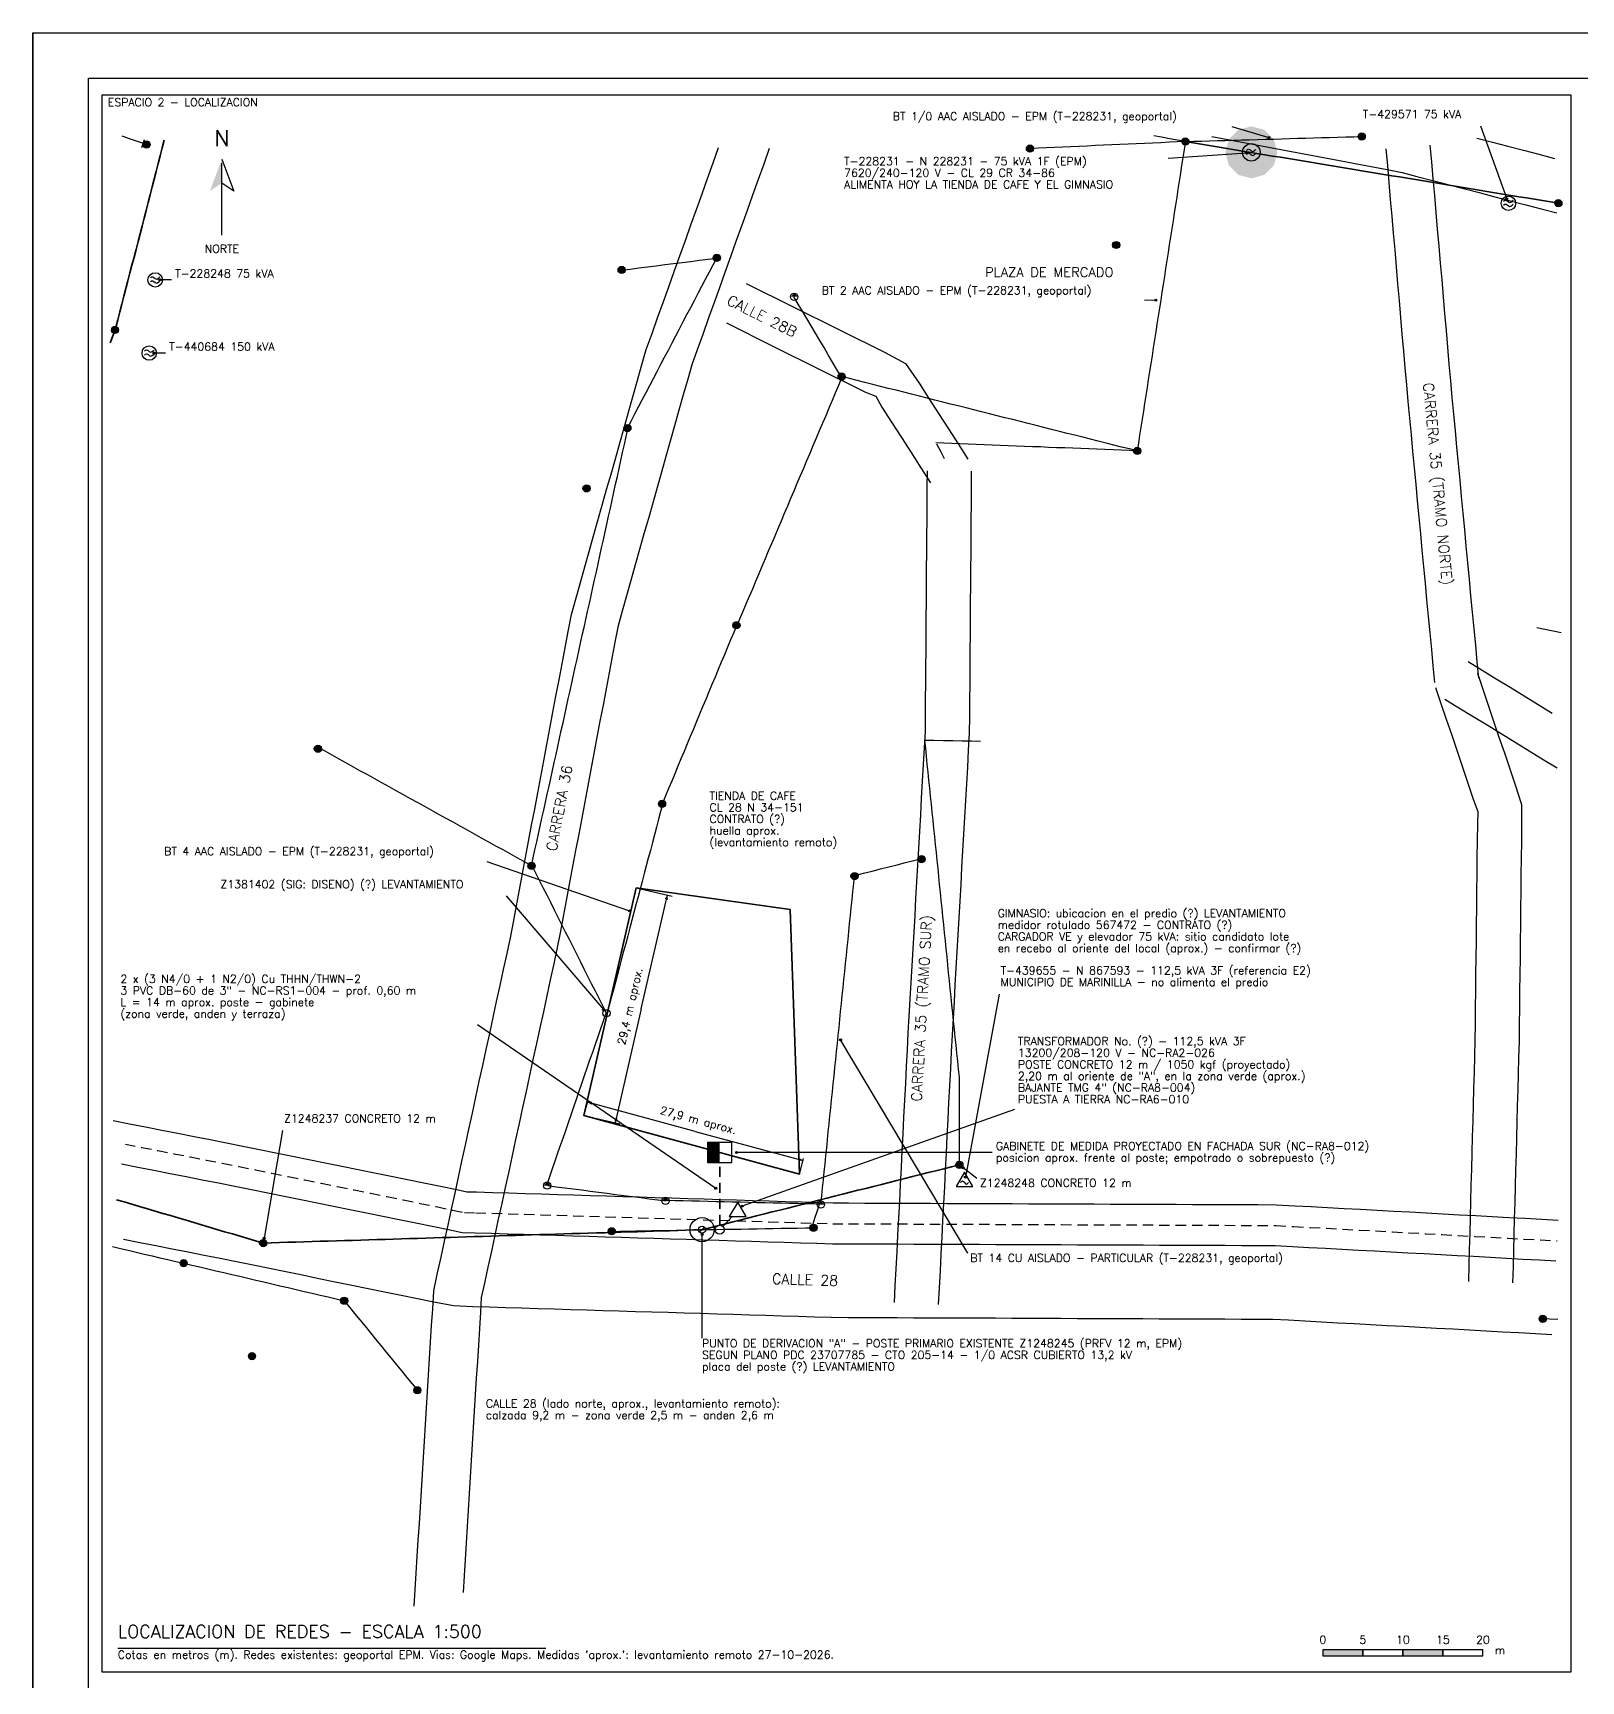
# Paper-space layout 'PLANO 01 DE 01' of a CAD drawing. Header units: millimetres. Extents: x 8 to 1180, y 5 to 828.
# Drawn here: x 7.8 to 394.5, y 415.7 to 827.5 of the extents above; entities that cross this region are included whole.
import ezdxf
from ezdxf.enums import TextEntityAlignment as Align

# ---------------------------------------------------------------- set-up
doc = ezdxf.new("R2010")
doc.units = ezdxf.units.MM
for name, pattern in [('BT', [6, 4, -1, 0, -1]), ('CUBIERTO', [9, 6, -1, 0, -1, 0, -1]), ('TRAZOS', [4, 2.5, -1.5])]:
    doc.linetypes.add(name, pattern=pattern)
doc.styles.add('E2', font='romans.shx')

psp = doc.layouts.new('PLANO 01 DE 01')

# ---------------------------------------------------------------- hatches: boundary and pattern name
for color, points in [(2, [(318.64, 797.69), (317.77, 800.94), (315.39, 803.32), (312.14, 804.19), (308.89, 803.32), (306.51, 800.94), (305.64, 797.69), (306.51, 794.44), (308.89, 792.06), (312.14, 791.19), (315.39, 792.06), (317.77, 794.44)]), (7, [(55, 796), (52, 788), (55, 790)]), (7, [(197.06, 761.59), (198.86, 761.59), (197.96, 762.49)]), (7, [(166.29, 612.12), (165.64, 611.11), (166.44, 610.93)]), (7, [(146.33, 560.36), (147.31, 559.67), (147.52, 560.47)]), (7, [(153.21, 555.19), (153.86, 556.2), (153.06, 556.38)]), (5, [(176.34, 545.28), (179.34, 545.28), (179.34, 550.28), (176.34, 550.28)]), (7, [(200.18, 545.74), (199.2, 546.44), (198.99, 545.64)]), (7, [(135.35, 539.49), (137.15, 539.49), (136.25, 540.39)]), (7, [(164.92, 535.67), (166.72, 535.67), (165.82, 536.57)]), (7, [(203.73, 534.76), (205.53, 534.76), (204.63, 535.66)]), (7, [(330, 422), (340, 422), (340, 423.5), (330, 423.5)]), (7, [(350, 422), (360, 422), (360, 423.5), (350, 423.5)])]:
    psp.add_hatch(color=color).paths.add_polyline_path(points)
h = psp.add_hatch(color=7)
edge = h.paths.add_edge_path()
edge.add_arc((36.18, 799.64), 0.9, 0, 360)
h = psp.add_hatch(color=7)
edge = h.paths.add_edge_path()
edge.add_arc((256.85, 798.61), 0.9, 0, 360)
h = psp.add_hatch(color=7)
edge = h.paths.add_edge_path()
edge.add_arc((295.67, 800.38), 0.9, 0, 360)
h = psp.add_hatch(color=8)
edge = h.paths.add_edge_path()
edge.add_arc((316.54, 801.36), 0.25, 0, 360)
h = psp.add_hatch(color=7)
edge = h.paths.add_edge_path()
edge.add_arc((339.72, 801.65), 0.9, 0, 360)
h = psp.add_hatch(color=8)
edge = h.paths.add_edge_path()
edge.add_arc((310.95, 797.6), 0.25, 0, 360)
h = psp.add_hatch(color=8)
edge = h.paths.add_edge_path()
edge.add_arc((375.96, 786.09), 0.25, 0, 360)
h = psp.add_hatch(color=7)
edge = h.paths.add_edge_path()
edge.add_arc((388.84, 784.97), 0.9, 0, 360)
h = psp.add_hatch(color=7)
edge = h.paths.add_edge_path()
edge.add_arc((278.38, 774.53), 0.9, 0, 360)
h = psp.add_hatch(color=7)
edge = h.paths.add_edge_path()
edge.add_arc((178.64, 771.34), 0.9, 0, 360)
h = psp.add_hatch(color=8)
edge = h.paths.add_edge_path()
edge.add_arc((39.54, 765.82), 0.25, 0, 360)
h = psp.add_hatch(color=7)
edge = h.paths.add_edge_path()
edge.add_arc((154.85, 768.3), 0.9, 0, 360)
h = psp.add_hatch(color=8)
edge = h.paths.add_edge_path()
edge.add_arc((288.3, 760.75), 0.25, 0, 360)
h = psp.add_hatch(color=7)
edge = h.paths.add_edge_path()
edge.add_arc((28.3, 753.3), 0.9, 0, 360)
h = psp.add_hatch(color=8)
edge = h.paths.add_edge_path()
edge.add_arc((38.05, 747.53), 0.25, 0, 360)
h = psp.add_hatch(color=7)
edge = h.paths.add_edge_path()
edge.add_arc((209.8, 741.64), 0.9, 0, 360)
h = psp.add_hatch(color=7)
edge = h.paths.add_edge_path()
edge.add_arc((156.28, 728.78), 0.9, 0, 360)
h = psp.add_hatch(color=7)
edge = h.paths.add_edge_path()
edge.add_arc((283.64, 723.07), 0.9, 0, 360)
h = psp.add_hatch(color=7)
edge = h.paths.add_edge_path()
edge.add_arc((146.1, 713.72), 0.9, 0, 360)
h = psp.add_hatch(color=7)
edge = h.paths.add_edge_path()
edge.add_arc((183.53, 679.5), 0.9, 0, 360)
h = psp.add_hatch(color=7)
edge = h.paths.add_edge_path()
edge.add_arc((78.99, 648.66), 0.9, 0, 360)
h = psp.add_hatch(color=7)
edge = h.paths.add_edge_path()
edge.add_arc((164.94, 634.9), 0.9, 0, 360)
h = psp.add_hatch(color=7)
edge = h.paths.add_edge_path()
edge.add_arc((229.78, 621.08), 0.9, 0, 360)
h = psp.add_hatch(color=7)
edge = h.paths.add_edge_path()
edge.add_arc((132.33, 619.42), 0.9, 0, 360)
h = psp.add_hatch(color=7)
edge = h.paths.add_edge_path()
edge.add_arc((213.04, 616.85), 0.9, 0, 360)
h = psp.add_hatch(color=8)
edge = h.paths.add_edge_path()
edge.add_arc((156.79, 608.15), 0.25, 0, 360)
h = psp.add_hatch(color=8)
edge = h.paths.add_edge_path()
edge.add_arc((150.3, 583.46), 0.25, 0, 360)
h = psp.add_hatch(color=8)
edge = h.paths.add_edge_path()
edge.add_arc((209.56, 575.94), 0.25, 0, 360)
h = psp.add_hatch(color=8)
edge = h.paths.add_edge_path()
edge.add_arc((183.54, 547.78), 0.25, 0, 360)
h = psp.add_hatch(color=7)
edge = h.paths.add_edge_path()
edge.add_arc((239.21, 544.7), 0.9, 0, 360)
h = psp.add_hatch(color=8)
edge = h.paths.add_edge_path()
edge.add_arc((240.15, 543.95), 0.25, 0, 360)
h = psp.add_hatch(color=8)
edge = h.paths.add_edge_path()
edge.add_arc((240.71, 541.63), 0.25, 0, 360)
h = psp.add_hatch(color=8)
edge = h.paths.add_edge_path()
edge.add_arc((178.35, 538.81), 0.25, 0, 360)
h = psp.add_hatch(color=8)
edge = h.paths.add_edge_path()
edge.add_arc((184.97, 534.38), 0.25, 0, 360)
h = psp.add_hatch(color=7)
edge = h.paths.add_edge_path()
edge.add_arc((152.39, 528.07), 0.9, 0, 360)
h = psp.add_hatch(color=1)
edge = h.paths.add_edge_path()
edge.add_arc((174.94, 527.28), 0.25, 0, 360)
h = psp.add_hatch(color=7)
edge = h.paths.add_edge_path()
edge.add_arc((202.78, 528.97), 0.9, 0, 360)
h = psp.add_hatch(color=7)
edge = h.paths.add_edge_path()
edge.add_arc((65.33, 525.13), 0.9, 0, 360)
h = psp.add_hatch(color=8)
edge = h.paths.add_edge_path()
edge.add_arc((65.54, 526.32), 0.25, 0, 360)
h = psp.add_hatch(color=7)
edge = h.paths.add_edge_path()
edge.add_arc((45.45, 520.1), 0.9, 0, 360)
h = psp.add_hatch(color=7)
edge = h.paths.add_edge_path()
edge.add_arc((85.55, 510.73), 0.9, 0, 360)
h = psp.add_hatch(color=7)
edge = h.paths.add_edge_path()
edge.add_arc((384.93, 506.21), 0.9, 0, 360)
h = psp.add_hatch(color=7)
edge = h.paths.add_edge_path()
edge.add_arc((62.52, 496.88), 0.9, 0, 360)
h = psp.add_hatch(color=7)
edge = h.paths.add_edge_path()
edge.add_arc((103.82, 488.34), 0.9, 0, 360)

# ---------------------------------------------------------------- linework, layer by layer
at = {"color": 7}
for points in [[(7.81, 827.52), (7.81, 12.77), (7.81, 827.52), (1179.62, 827.52), (1179.62, 12.77), (7.81, 12.77)], [(55, 796), (58, 788), (55, 790)], [(55, 777), (55, 795)], [(158.49, 613.91), (167.46, 611.85)], [(159.75, 583.66), (166.29, 612.12)], [(159.75, 583.66), (153.21, 555.19)], [(145.41, 556.99), (146.47, 560.87)], [(173.26, 553.05), (146.33, 560.36)], [(145.41, 556.99), (154.38, 554.93)], [(173.26, 553.05), (200.18, 545.74)], [(199.27, 542.37), (200.32, 546.25)], [(174.3, 527.84), (175.58, 529.12)], [(29, 423.9), (135.93, 423.9)]]:
    psp.add_lwpolyline(points, dxfattribs=at)
for points in [[(21.72, 816.19), (1165.71, 816.19), (1165.71, 26.66), (21.72, 26.66)], [(25, 418), (392, 418), (392, 812), (25, 812)], [(330, 422), (340, 422), (340, 423.5), (330, 423.5)], [(340, 422), (350, 422), (350, 423.5), (340, 423.5)], [(350, 422), (360, 422), (360, 423.5), (350, 423.5)], [(360, 422), (370, 422), (370, 423.5), (360, 423.5)]]:
    psp.add_lwpolyline(points, close=True, dxfattribs=at)
at = {"color": 8}
for points in [[(307.29, 804.15), (316.54, 801.36)], [(369.35, 804.27), (375.96, 786.09)], [(302.28, 801.65), (306.27, 800.89), (310.25, 800.14), (314.23, 799.39), (318.21, 798.63), (322.19, 797.88), (326.17, 797.12), (330.15, 796.37), (334.13, 795.62), (338.11, 794.86), (342.09, 794.11), (346.07, 793.36), (349.83, 792.65), (353.5, 791.69), (357.39, 790.67), (361.27, 789.65), (365.16, 788.63), (369.04, 787.62), (372.93, 786.6), (376.81, 785.58), (380.7, 784.57), (384.58, 783.55), (388.47, 782.53)], [(356.77, 799.49), (357.13, 795.28), (357.5, 791.08), (357.86, 786.87), (358.23, 782.66), (358.59, 778.45), (358.96, 774.24), (359.32, 770.03), (359.69, 765.82), (360.05, 761.62), (360.42, 757.41), (360.78, 753.2), (361.15, 748.99), (361.51, 744.78), (361.88, 740.57), (362.24, 736.39), (362.63, 732.28), (363.02, 728.16), (363.41, 724.03), (363.8, 719.91), (364.19, 715.78), (364.58, 711.66), (364.98, 707.53), (365.37, 703.41), (365.76, 699.28), (366.15, 695.15), (366.54, 691.03), (366.93, 686.9), (367.32, 682.78), (367.71, 678.65), (368.1, 674.53), (368.49, 670.4), (368.88, 666.28)], [(368.46, 801.26), (372.35, 800.24), (376.23, 799.22), (380.12, 798.21), (384, 797.19), (387.89, 796.17)], [(103.04, 434.44), (103.29, 438.56), (103.55, 442.68), (103.81, 446.81), (104.06, 450.93), (104.32, 455.05), (104.57, 459.17), (104.83, 463.3), (105.09, 467.42), (105.34, 471.54), (105.6, 475.66), (105.85, 479.79), (106.11, 483.91), (106.37, 488.03), (106.62, 492.15), (106.88, 496.28), (107.13, 500.4), (107.39, 504.52), (107.65, 508.64), (107.95, 513.22), (108.89, 517.66), (109.76, 521.65), (110.63, 525.64), (111.49, 529.63), (112.36, 533.62), (113.23, 537.61), (114.09, 541.6), (114.96, 545.59), (115.82, 549.58), (116.69, 553.58), (117.56, 557.57), (118.42, 561.56), (119.29, 565.55), (120.15, 569.54), (121.02, 573.53), (121.89, 577.52), (122.75, 581.51), (123.62, 585.5), (124.48, 589.49), (125.35, 593.48), (126.22, 597.47), (127.07, 601.38), (127.81, 605.33), (128.57, 609.37), (129.33, 613.4), (130.09, 617.44), (130.85, 621.47), (131.61, 625.5), (132.37, 629.54), (133.13, 633.57), (133.89, 637.6), (134.65, 641.64), (135.41, 645.67), (136.17, 649.71), (136.93, 653.74), (137.69, 657.77), (138.45, 661.81), (139.21, 665.84), (139.97, 669.87), (140.73, 673.91), (141.49, 677.94), (142.31, 682.23), (143.47, 686.36), (144.56, 690.23), (145.65, 694.09), (146.74, 697.95), (147.83, 701.82), (148.93, 705.68), (150.02, 709.55), (151.11, 713.41), (152.2, 717.28), (153.29, 721.14), (154.39, 725), (155.48, 728.87), (156.57, 732.73), (157.66, 736.6), (158.75, 740.46), (159.84, 744.33), (161, 748.39), (162.45, 752.45), (163.84, 756.33), (165.22, 760.2), (166.61, 764.07), (168, 767.94), (169.38, 771.81), (170.77, 775.68), (172.16, 779.55), (173.55, 783.42), (174.93, 787.29), (176.32, 791.17), (177.71, 795.04), (179.09, 798.91)], [(115.32, 437.81), (115.57, 441.94), (115.83, 446.06), (116.08, 450.18), (116.34, 454.3), (116.6, 458.43), (116.85, 462.55), (117.11, 466.67), (117.36, 470.79), (117.62, 474.92), (117.88, 479.04), (118.13, 483.16), (118.39, 487.28), (118.64, 491.41), (118.9, 495.53), (119.16, 499.65), (119.41, 503.77), (119.67, 507.9), (119.88, 511.57), (120.67, 515.11), (121.53, 519.1), (122.4, 523.09), (123.26, 527.08), (124.13, 531.07), (125, 535.06), (125.86, 539.05), (126.73, 543.04), (127.59, 547.03), (128.46, 551.02), (129.33, 555.01), (130.19, 559), (131.06, 562.99), (131.93, 566.98), (132.79, 570.97), (133.66, 574.96), (134.52, 578.95), (135.39, 582.94), (136.26, 586.94), (137.12, 590.93), (137.99, 594.92), (138.87, 598.99), (139.65, 603.1), (140.41, 607.14), (141.17, 611.17), (141.93, 615.2), (142.69, 619.24), (143.45, 623.27), (144.21, 627.31), (144.97, 631.34), (145.73, 635.37), (146.49, 639.41), (147.25, 643.44), (148.01, 647.47), (148.77, 651.51), (149.53, 655.54), (150.29, 659.58), (151.05, 663.61), (151.81, 667.64), (152.57, 671.68), (153.33, 675.71), (154.03, 679.49), (155.06, 683.09), (156.15, 686.95), (157.24, 690.82), (158.33, 694.68), (159.43, 698.54), (160.52, 702.41), (161.61, 706.27), (162.7, 710.14), (163.79, 714), (164.89, 717.86), (165.98, 721.73), (167.07, 725.59), (168.16, 729.46), (169.25, 733.32), (170.34, 737.19), (171.44, 741.05), (172.47, 744.71), (173.79, 748.39), (175.18, 752.26), (176.56, 756.13), (177.95, 760.01), (179.34, 763.88), (180.72, 767.75), (182.11, 771.62), (183.5, 775.49), (184.89, 779.36), (186.27, 783.23), (187.66, 787.1), (189.05, 790.97), (190.43, 794.84), (191.82, 798.72)], [(291.38, 796.21), (310.95, 797.6)], [(345.77, 798.54), (346.13, 794.33), (346.5, 790.12), (346.86, 785.91), (347.23, 781.7), (347.59, 777.5), (347.96, 773.29), (348.32, 769.08), (348.69, 764.87), (349.05, 760.66), (349.42, 756.45), (349.78, 752.24), (350.15, 748.04), (350.51, 743.83), (350.88, 739.62), (351.25, 735.39), (351.64, 731.24), (352.03, 727.12), (352.42, 722.99), (352.81, 718.87), (353.2, 714.74), (353.59, 710.61), (353.98, 706.49), (354.37, 702.36), (354.76, 698.24), (355.15, 694.11), (355.55, 689.99), (355.94, 685.86), (356.33, 681.74), (356.72, 677.61), (357.11, 673.49), (357.5, 669.36), (357.89, 665.24)], [(42.44, 765.82), (39.54, 765.82)], [(185.95, 764.94), (189.81, 763.02), (193.67, 761.1), (197.53, 759.18), (201.39, 757.26), (205.25, 755.34), (209.11, 753.42), (212.97, 751.5), (216.83, 749.59), (220.69, 747.67), (225.8, 744.89), (229.17, 739.99), (231.6, 736.2), (234.03, 732.41), (236.46, 728.61), (238.89, 724.82), (241.32, 721.03)], [(285.47, 760.79), (288.3, 760.75)], [(181.03, 755.05), (184.89, 753.13), (188.75, 751.21), (192.61, 749.29), (196.47, 747.37), (200.33, 745.45), (204.19, 743.54), (208.05, 741.62), (211.91, 739.7), (215.77, 737.78), (218.38, 736.72), (219.87, 734.03), (222.3, 730.24), (224.73, 726.45), (227.16, 722.66), (229.59, 718.86), (232.02, 715.07)], [(40.95, 747.53), (38.05, 747.53)], [(231.15, 718.09), (231.12, 714.01), (231.09, 709.93), (231.06, 705.85), (231.03, 701.77), (230.99, 697.69), (230.96, 693.61), (230.93, 689.53), (230.9, 685.45), (230.87, 681.37), (230.84, 677.29), (230.81, 673.21), (230.78, 669.13), (230.75, 665.06), (230.71, 660.98), (230.68, 656.9), (230.65, 652.95), (230.42, 648.9), (230.19, 644.71), (229.95, 640.52), (229.71, 636.33), (229.47, 632.14), (229.23, 627.95), (229, 623.76), (228.76, 619.57), (228.52, 615.39), (228.28, 611.2), (228.05, 607.01), (227.81, 602.82), (227.57, 598.63), (227.33, 594.44), (227.09, 590.25), (226.86, 586.06), (226.62, 581.87), (226.38, 577.67), (226.16, 573.45), (225.95, 569.24), (225.73, 565.03), (225.51, 560.82), (225.3, 556.61), (225.08, 552.4), (224.86, 548.19), (224.65, 543.98), (224.43, 539.77), (224.22, 535.56), (224, 531.35), (223.78, 527.14), (223.57, 522.93), (223.35, 518.72), (223.13, 514.51), (222.92, 510.3)], [(242.19, 718.01), (242.16, 713.93), (242.13, 709.85), (242.1, 705.77), (242.07, 701.69), (242.04, 697.61), (242, 693.53), (241.97, 689.45), (241.94, 685.37), (241.91, 681.29), (241.88, 677.21), (241.85, 673.13), (241.82, 669.05), (241.79, 664.97), (241.76, 660.89), (241.72, 656.81), (241.69, 652.59), (241.45, 648.27), (241.21, 644.08), (240.97, 639.89), (240.73, 635.71), (240.5, 631.52), (240.26, 627.33), (240.02, 623.14), (239.78, 618.95), (239.54, 614.76), (239.31, 610.57), (239.07, 606.38), (238.83, 602.19), (238.59, 598), (238.36, 593.81), (238.12, 589.63), (237.88, 585.44), (237.64, 581.25), (237.41, 577.07), (237.19, 572.88), (236.97, 568.67), (236.76, 564.46), (236.54, 560.25), (236.32, 556.04), (236.11, 551.83), (235.89, 547.62), (235.67, 543.41), (235.46, 539.2), (235.24, 534.99), (235.03, 530.78), (234.81, 526.57), (234.59, 522.37), (234.38, 518.16), (234.16, 513.95), (233.94, 509.74)], [(366.27, 670.46), (369.78, 668.31), (373.29, 666.16), (376.8, 664.01), (380.3, 661.86), (383.81, 659.71), (387.32, 657.56)], [(368.62, 667.53), (369.96, 663.54), (371.31, 659.56), (372.66, 655.57), (374.01, 651.59), (375.35, 647.6), (376.7, 643.62), (378.05, 639.63), (379.62, 634.75), (379.64, 629.65), (379.59, 625.49), (379.54, 621.33), (379.5, 617.17), (379.45, 613.01), (379.4, 608.85), (379.35, 604.69), (379.31, 600.53), (379.26, 596.37), (379.21, 592.21), (379.17, 588.05), (379.12, 583.89), (379.07, 579.73), (379.02, 575.52), (378.91, 571.46), (378.81, 567.44), (378.7, 563.42), (378.59, 559.4), (378.48, 555.39), (378.38, 551.37), (378.27, 547.35), (378.16, 543.33), (378.05, 539.31), (377.94, 535.29), (377.84, 531.27), (377.73, 527.25), (377.62, 523.24), (377.51, 519.22), (377.4, 515.2)], [(358.16, 663.99), (359.5, 660), (360.85, 656.02), (362.2, 652.03), (363.55, 648.05), (364.89, 644.06), (366.24, 640.08), (367.59, 636.09), (368.71, 633.01), (368.6, 629.78), (368.55, 625.62), (368.5, 621.46), (368.45, 617.3), (368.41, 613.14), (368.36, 608.98), (368.31, 604.81), (368.27, 600.65), (368.22, 596.49), (368.17, 592.33), (368.12, 588.17), (368.08, 584.01), (368.03, 579.85), (367.98, 575.73), (367.88, 571.76), (367.77, 567.74), (367.66, 563.72), (367.55, 559.7), (367.45, 555.68), (367.34, 551.66), (367.23, 547.64), (367.12, 543.63), (367.01, 539.61), (366.91, 535.59), (366.8, 531.57), (366.69, 527.55), (366.58, 523.53), (366.47, 519.51), (366.37, 515.5)], [(360.5, 661.05), (364.01, 658.9), (367.52, 656.75), (371.03, 654.6), (374.53, 652.45), (378.04, 650.3), (381.55, 648.15), (385.06, 646), (388.57, 643.85)], [(121.2, 620.44), (156.79, 608.15)], [(126.05, 611.93), (150.3, 583.46)], [(249.12, 587.37), (240.71, 541.63)], [(118.85, 579.71), (178.35, 538.81)], [(241.33, 522.63), (209.56, 575.94)], [(252.97, 558.48), (184.97, 534.38)], [(27.87, 555.72), (31.9, 554.93), (35.93, 554.14), (39.97, 553.35), (44, 552.56), (48.04, 551.77), (52.07, 550.98), (56.11, 550.19), (60.22, 549.38), (64.39, 548.53), (68.5, 547.69), (72.61, 546.86), (76.72, 546.02), (80.82, 545.18), (84.93, 544.34), (89.04, 543.51), (93.15, 542.67), (97.25, 541.83), (101.36, 541), (105.47, 540.16), (109.57, 539.32), (113.68, 538.48), (116.18, 537.9), (118.57, 537.9), (122.63, 537.78), (126.7, 537.65), (130.76, 537.53), (134.82, 537.41), (138.88, 537.28), (142.95, 537.16), (147.01, 537.03), (151.07, 536.91), (155.13, 536.78), (159.2, 536.66), (163.26, 536.54), (167.32, 536.41), (171.39, 536.29), (175.45, 536.16), (179.51, 536.04), (183.57, 535.91), (187.64, 535.79), (191.7, 535.67), (195.76, 535.54), (199.82, 535.42), (203.89, 535.29), (207.69, 535.18), (211.53, 535.16), (215.62, 535.14), (219.71, 535.13), (223.8, 535.11), (227.89, 535.09), (231.98, 535.08), (236.07, 535.06), (240.16, 535.04), (244.26, 535.03), (248.35, 535.01), (252.44, 534.99), (256.53, 534.97), (260.62, 534.96), (264.71, 534.94), (268.8, 534.92), (272.89, 534.91), (276.98, 534.89), (281.07, 534.87), (285.16, 534.86), (289.26, 534.84), (293.35, 534.82), (297.44, 534.81), (301.53, 534.79), (305.62, 534.77), (309.71, 534.75), (313.8, 534.74), (318.38, 534.71), (322.98, 534.47), (327.09, 534.24), (331.21, 534.02), (335.32, 533.79), (339.43, 533.57), (343.54, 533.35), (347.66, 533.12), (351.77, 532.9), (355.88, 532.67), (360, 532.45), (364.11, 532.22), (368.22, 532), (372.33, 531.78), (376.45, 531.55), (380.56, 531.33), (384.67, 531.1), (388.78, 530.88)], [(70.14, 553.29), (65.54, 526.32)], [(247.44, 547.78), (183.54, 547.78)], [(29.94, 544.92), (33.97, 544.13), (38.01, 543.34), (42.04, 542.55), (46.08, 541.76), (50.11, 540.97), (54.15, 540.18), (58.22, 539.38), (62.36, 538.54), (66.46, 537.7), (70.57, 536.86), (74.68, 536.02), (78.79, 535.19), (82.89, 534.35), (87, 533.51), (91.11, 532.68), (95.22, 531.84), (99.32, 531), (103.43, 530.16), (107.54, 529.33), (111.64, 528.49), (114.99, 527.77), (118.26, 527.71), (122.32, 527.58), (126.38, 527.46), (130.45, 527.34), (134.51, 527.21), (138.57, 527.09), (142.63, 526.96), (146.7, 526.84), (150.76, 526.71), (154.82, 526.59), (158.89, 526.47), (162.95, 526.34), (167.01, 526.22), (171.07, 526.09), (175.14, 525.97), (179.2, 525.84), (183.26, 525.72), (187.32, 525.6), (191.39, 525.47), (195.45, 525.35), (199.51, 525.22), (203.58, 525.1), (207.52, 524.98), (211.49, 524.96), (215.58, 524.94), (219.67, 524.93), (223.76, 524.91), (227.85, 524.89), (231.94, 524.88), (236.03, 524.86), (240.12, 524.84), (244.21, 524.83), (248.3, 524.81), (252.4, 524.79), (256.49, 524.77), (260.58, 524.76), (264.67, 524.74), (268.76, 524.72), (272.85, 524.71), (276.94, 524.69), (281.03, 524.67), (285.12, 524.66), (289.21, 524.64), (293.3, 524.62), (297.4, 524.61), (301.49, 524.59), (305.58, 524.57), (309.67, 524.55), (313.76, 524.54), (318.08, 524.52), (322.43, 524.28), (326.54, 524.06), (330.65, 523.83), (334.76, 523.61), (338.88, 523.39), (342.99, 523.16), (347.1, 522.94), (351.21, 522.71), (355.33, 522.49), (359.44, 522.26), (363.55, 522.04), (367.67, 521.82), (371.78, 521.59), (375.89, 521.37), (380, 521.14), (384.12, 520.92), (388.23, 520.69)], [(243.58, 541.24), (240.15, 543.95)], [(30.44, 526.07), (34.47, 525.28), (38.51, 524.49), (42.54, 523.7), (46.57, 522.91), (50.61, 522.12), (54.61, 521.34), (58.68, 520.51), (62.79, 519.67), (66.9, 518.83), (71, 518), (75.11, 517.16), (79.22, 516.32), (83.33, 515.48), (87.43, 514.65), (91.54, 513.81), (95.65, 512.97), (99.75, 512.13), (103.86, 511.3), (107.97, 510.46), (112.84, 509.5), (117.7, 509.32), (121.76, 509.19), (125.82, 509.07), (129.88, 508.94), (133.95, 508.82), (138.01, 508.7), (142.07, 508.57), (146.13, 508.45), (150.2, 508.32), (154.26, 508.2), (158.32, 508.07), (162.39, 507.95), (166.45, 507.83), (170.51, 507.7), (174.57, 507.58), (178.64, 507.45), (182.7, 507.33), (186.76, 507.2), (190.82, 507.08), (194.89, 506.96), (198.95, 506.83), (203.01, 506.71), (207.2, 506.58), (211.41, 506.56), (215.5, 506.54), (219.59, 506.53), (223.68, 506.51), (227.77, 506.49), (231.86, 506.48), (235.96, 506.46), (240.05, 506.44), (244.14, 506.43), (248.23, 506.41), (252.32, 506.39), (256.41, 506.37), (260.5, 506.36), (264.59, 506.34), (268.68, 506.32), (272.77, 506.31), (276.86, 506.29), (280.96, 506.27), (285.05, 506.26), (289.14, 506.24), (293.23, 506.22), (297.32, 506.21), (301.41, 506.19), (305.5, 506.17), (309.59, 506.15), (313.68, 506.14), (317.54, 506.12), (321.42, 505.91), (325.54, 505.69), (329.65, 505.46), (333.76, 505.24), (337.87, 505.01), (341.99, 504.79), (346.1, 504.56), (350.21, 504.34), (354.32, 504.12), (358.44, 503.89), (362.55, 503.67), (366.66, 503.44), (370.78, 503.22), (374.89, 502.99), (379, 502.77), (383.11, 502.55), (387.23, 502.32)]]:
    psp.add_lwpolyline(points, dxfattribs=at)
at = {"color": 1, "linetype": 'CUBIERTO', "lineweight": 35}
for points in [[(40.57, 800.73), (40.07, 798.78), (39.57, 796.83), (39.07, 794.88), (38.57, 792.93), (38.07, 790.98), (37.56, 789.03), (37.06, 787.08), (36.56, 785.13), (36.06, 783.18), (35.56, 781.22), (35.05, 779.27), (34.55, 777.32), (34.05, 775.37), (33.55, 773.42), (33.05, 771.47), (32.54, 769.52), (32.04, 767.57), (31.54, 765.62), (31.04, 763.67), (30.54, 761.72), (30.04, 759.77), (29.53, 757.82), (29.03, 755.87), (28.53, 753.92)], [(388.84, 784.97), (386.86, 785.3), (384.88, 785.62), (382.89, 785.95), (380.91, 786.28), (378.93, 786.61), (376.95, 786.94), (374.97, 787.26), (372.98, 787.59), (371, 787.92), (369.02, 788.25), (367.04, 788.58), (365.05, 788.9), (363.07, 789.23), (361.09, 789.56), (359.11, 789.89), (357.12, 790.22), (355.14, 790.54), (353.16, 790.87), (351.18, 791.2), (349.19, 791.53), (347.21, 791.85), (345.23, 792.18), (343.25, 792.51), (341.26, 792.84), (339.28, 793.17), (337.3, 793.49), (335.32, 793.82), (333.33, 794.15), (331.35, 794.48), (329.37, 794.81), (327.39, 795.13), (325.4, 795.46), (323.42, 795.79), (321.44, 796.12), (319.46, 796.45), (317.47, 796.77), (315.49, 797.1), (313.51, 797.43), (311.53, 797.76), (309.54, 798.08), (307.56, 798.41), (305.58, 798.74), (303.6, 799.07), (301.61, 799.4), (299.63, 799.72), (297.65, 800.05), (295.67, 800.38)], [(28.53, 753.92), (27.82, 752), (27.1, 750.09)], [(174.94, 528.48), (176.88, 528.97), (178.83, 529.46), (180.78, 529.95), (182.73, 530.44), (184.67, 530.93), (186.62, 531.43), (188.57, 531.92), (190.52, 532.41), (192.47, 532.9), (194.41, 533.39), (196.36, 533.88), (198.31, 534.38), (200.26, 534.87), (202.2, 535.36), (204.15, 535.85), (206.1, 536.34), (208.05, 536.83), (210, 537.32), (211.94, 537.82), (213.89, 538.31), (215.84, 538.8), (217.79, 539.29), (219.73, 539.78), (221.68, 540.27), (223.63, 540.77), (225.58, 541.26), (227.53, 541.75), (229.47, 542.24), (231.42, 542.73), (233.37, 543.22), (235.32, 543.71), (237.27, 544.21), (239.21, 544.7)], [(28.67, 535.97), (30.6, 535.4), (32.53, 534.83), (34.46, 534.26), (36.39, 533.69), (38.32, 533.12), (40.25, 532.55), (42.18, 531.98), (44.11, 531.41), (46.04, 530.84), (47.97, 530.27), (49.9, 529.7), (51.83, 529.12), (53.76, 528.55), (55.69, 527.98), (57.62, 527.41), (59.55, 526.84), (61.48, 526.27), (63.4, 525.7), (65.33, 525.13)], [(65.33, 525.13), (67.36, 525.19), (69.39, 525.26), (71.42, 525.32), (73.45, 525.38), (75.48, 525.44), (77.51, 525.5), (79.54, 525.57), (81.57, 525.63), (83.6, 525.69), (85.63, 525.75), (87.66, 525.81), (89.69, 525.88), (91.72, 525.94), (93.75, 526), (95.78, 526.06), (97.81, 526.12), (99.84, 526.19), (101.87, 526.25), (103.9, 526.31), (105.93, 526.37), (107.96, 526.43), (109.99, 526.5), (112.02, 526.56), (114.05, 526.62), (116.08, 526.68), (118.11, 526.74), (120.13, 526.8), (122.16, 526.87), (124.19, 526.93), (126.22, 526.99), (128.25, 527.05), (130.28, 527.11), (132.31, 527.18), (134.34, 527.24), (136.37, 527.3), (138.4, 527.36), (140.43, 527.42), (142.46, 527.49), (144.49, 527.55), (146.52, 527.61), (148.55, 527.67), (150.58, 527.73), (152.61, 527.8), (154.64, 527.86), (156.67, 527.92), (158.7, 527.98), (160.73, 528.04), (162.76, 528.11), (164.79, 528.17), (166.82, 528.23), (168.85, 528.29), (170.88, 528.35), (172.91, 528.42), (174.94, 528.48)]]:
    psp.add_lwpolyline(points, dxfattribs=at)
at = {"color": 3, "linetype": 'BT'}
for points in [[(36.18, 799.64), (34.16, 800.33), (32.13, 801.02), (30.11, 801.71)], [(35.6, 800.78), (34.9, 798.83)], [(295.67, 800.38), (293.62, 800.29), (291.58, 800.2), (289.54, 800.1), (287.49, 800.01), (285.45, 799.92), (283.41, 799.82), (281.36, 799.73), (279.32, 799.64), (277.28, 799.54), (275.23, 799.45), (273.19, 799.36), (271.15, 799.27), (269.1, 799.17), (267.06, 799.08), (265.02, 798.99), (262.98, 798.89), (260.93, 798.8), (258.89, 798.71), (256.85, 798.61)], [(295.67, 800.38), (295.36, 798.4), (295.05, 796.42), (294.74, 794.43), (294.43, 792.45), (294.12, 790.47), (293.81, 788.49), (293.51, 786.51), (293.2, 784.52), (292.89, 782.54), (292.58, 780.56), (292.27, 778.58), (291.96, 776.59), (291.66, 774.61), (291.35, 772.63), (291.04, 770.65), (290.73, 768.66), (290.42, 766.68), (290.11, 764.7), (289.8, 762.72), (289.5, 760.73), (289.19, 758.75), (288.88, 756.77), (288.57, 754.79), (288.26, 752.8), (287.95, 750.82), (287.65, 748.84), (287.34, 746.86), (287.03, 744.88), (286.72, 742.89), (286.41, 740.91), (286.1, 738.93), (285.79, 736.95), (285.49, 734.96), (285.18, 732.98), (284.87, 731), (284.56, 729.02), (284.25, 727.03), (283.94, 725.05), (283.64, 723.07)], [(295.67, 800.38), (293.69, 800.74), (291.71, 801.1), (289.73, 801.46), (287.75, 801.81)], [(295.67, 800.38), (297.67, 800.44), (299.67, 800.5), (301.67, 800.56), (303.67, 800.61), (305.68, 800.67), (307.68, 800.73), (309.68, 800.79), (311.68, 800.84), (313.69, 800.9), (315.69, 800.96), (317.69, 801.02), (319.69, 801.08), (321.7, 801.13), (323.7, 801.19), (325.7, 801.25), (327.7, 801.31), (329.71, 801.37), (331.71, 801.42), (333.71, 801.48), (335.71, 801.54), (337.72, 801.6), (339.72, 801.65)], [(178.64, 771.19), (176.47, 770.92), (174.31, 770.64), (172.15, 770.36), (169.99, 770.09), (167.82, 769.81), (165.66, 769.54), (163.5, 769.26), (161.33, 768.98), (159.17, 768.71), (157.01, 768.43), (154.85, 768.16)], [(156.28, 728.78), (157.21, 730.55), (158.14, 732.32), (159.07, 734.1), (160, 735.87), (160.94, 737.64), (161.87, 739.42), (162.8, 741.19), (163.73, 742.96), (164.66, 744.74), (165.59, 746.51), (166.53, 748.28), (167.46, 750.06), (168.39, 751.83), (169.32, 753.6), (170.25, 755.38), (171.18, 757.15), (172.12, 758.92), (173.05, 760.7), (173.98, 762.47), (174.91, 764.24), (175.84, 766.02), (176.77, 767.79), (177.7, 769.56), (178.64, 771.34)], [(209.71, 741.64), (208.64, 743.45), (207.56, 745.27), (206.48, 747.08), (205.41, 748.89), (204.33, 750.71), (203.26, 752.52), (202.18, 754.33), (201.1, 756.15), (200.03, 757.96), (198.95, 759.78), (197.88, 761.59)], [(209.8, 741.3), (209, 739.42), (208.21, 737.53), (207.41, 735.65), (206.61, 733.77), (205.82, 731.88), (205.02, 730), (204.23, 728.12), (203.43, 726.23), (202.63, 724.35), (201.84, 722.47), (201.04, 720.59), (200.24, 718.7), (199.45, 716.82), (198.65, 714.94), (197.86, 713.05), (197.06, 711.17), (196.26, 709.29), (195.47, 707.4), (194.67, 705.52), (193.88, 703.64), (193.08, 701.76), (192.28, 699.87), (191.49, 697.99), (190.69, 696.11), (189.89, 694.22), (189.1, 692.34), (188.3, 690.46), (187.51, 688.57), (186.71, 686.69), (185.91, 684.81), (185.12, 682.93), (184.32, 681.04), (183.53, 679.16)], [(283.64, 723.07), (281.69, 723.56), (279.75, 724.05), (277.81, 724.54), (275.86, 725.02), (273.92, 725.51), (271.98, 726), (270.03, 726.49), (268.09, 726.98), (266.15, 727.47), (264.2, 727.96), (262.26, 728.44), (260.32, 728.93), (258.38, 729.42), (256.43, 729.91), (254.49, 730.4), (252.55, 730.89), (250.6, 731.38), (248.66, 731.86), (246.72, 732.35), (244.77, 732.84), (242.83, 733.33), (240.89, 733.82), (238.94, 734.31), (237, 734.8), (235.06, 735.29), (233.12, 735.77), (231.17, 736.26), (229.23, 736.75), (227.29, 737.24), (225.34, 737.73), (223.4, 738.22), (221.46, 738.71), (219.51, 739.19), (217.57, 739.68), (215.63, 740.17), (213.68, 740.66), (211.74, 741.15), (209.8, 741.64)], [(132.33, 619.42), (132.77, 621.41), (133.21, 623.39), (133.64, 625.38), (134.08, 627.36), (134.52, 629.35), (134.96, 631.33), (135.4, 633.32), (135.83, 635.31), (136.27, 637.29), (136.71, 639.28), (137.15, 641.26), (137.59, 643.25), (138.03, 645.23), (138.46, 647.22), (138.9, 649.2), (139.34, 651.19), (139.78, 653.18), (140.22, 655.16), (140.65, 657.15), (141.09, 659.13), (141.53, 661.12), (141.97, 663.1), (142.41, 665.09), (142.84, 667.08), (143.28, 669.06), (143.72, 671.05), (144.16, 673.03), (144.6, 675.02), (145.03, 677), (145.47, 678.99), (145.91, 680.98), (146.35, 682.96), (146.79, 684.95), (147.22, 686.93), (147.66, 688.92), (148.1, 690.9), (148.54, 692.89), (148.98, 694.87), (149.42, 696.86), (149.85, 698.85), (150.29, 700.83), (150.73, 702.82), (151.17, 704.8), (151.61, 706.79), (152.04, 708.77), (152.48, 710.76), (152.92, 712.75), (153.36, 714.73), (153.8, 716.72), (154.23, 718.7), (154.67, 720.69), (155.11, 722.67), (155.55, 724.66), (155.99, 726.65), (156.42, 728.63)], [(283.64, 723.07), (281.62, 723.15), (279.61, 723.23), (277.6, 723.32), (275.59, 723.4), (273.57, 723.48), (271.56, 723.56), (269.55, 723.65), (267.54, 723.73), (265.52, 723.81), (263.51, 723.89), (261.5, 723.97), (259.49, 724.06), (257.47, 724.14), (255.46, 724.22), (253.45, 724.3), (251.44, 724.39), (249.42, 724.47), (247.41, 724.55), (245.4, 724.63), (243.39, 724.71), (241.38, 724.8), (239.36, 724.88), (237.35, 724.96), (235.34, 725.04), (233.33, 725.13)], [(233.5, 724.87), (234.47, 723.02), (235.45, 721.17)], [(183.61, 679.58), (182.84, 677.73), (182.06, 675.87), (181.29, 674.01), (180.51, 672.15), (179.74, 670.29), (178.96, 668.43), (178.19, 666.58), (177.42, 664.72), (176.64, 662.86), (175.87, 661), (175.09, 659.14), (174.32, 657.29), (173.55, 655.43), (172.77, 653.57), (172, 651.71), (171.22, 649.85), (170.45, 647.99), (169.67, 646.14), (168.9, 644.28), (168.13, 642.42), (167.35, 640.56), (166.58, 638.7), (165.8, 636.85), (165.03, 634.99)], [(389.5, 677.6), (387.5, 678.02), (385.49, 678.44), (383.49, 678.86)], [(230.6, 650.83), (232.92, 650.79), (235.24, 650.75), (237.56, 650.71), (239.89, 650.67), (242.21, 650.63), (244.53, 650.59)], [(239.21, 566.58), (239.01, 568.58), (238.8, 570.59), (238.6, 572.59), (238.39, 574.6), (238.19, 576.61), (237.98, 578.61), (237.78, 580.62), (237.57, 582.62), (237.36, 584.63), (237.16, 586.64), (236.95, 588.64), (236.75, 590.65), (236.54, 592.65), (236.34, 594.66), (236.13, 596.67), (235.93, 598.67), (235.72, 600.68), (235.52, 602.69), (235.31, 604.69), (235.11, 606.7), (234.9, 608.7), (234.7, 610.71), (234.49, 612.72), (234.29, 614.72), (234.08, 616.73), (233.88, 618.73), (233.67, 620.74), (233.47, 622.75), (233.26, 624.75), (233.06, 626.76), (232.85, 628.76), (232.65, 630.77), (232.44, 632.78), (232.24, 634.78), (232.03, 636.79), (231.83, 638.79), (231.62, 640.8), (231.42, 642.81), (231.21, 644.81), (231.01, 646.82), (230.8, 648.82), (230.6, 650.83)], [(132.33, 619.42), (130.55, 620.41), (128.77, 621.39), (127, 622.38), (125.22, 623.36), (123.44, 624.35), (121.66, 625.34), (119.88, 626.32), (118.11, 627.31), (116.33, 628.29), (114.55, 629.28), (112.77, 630.27), (110.99, 631.25), (109.22, 632.24), (107.44, 633.23), (105.66, 634.21), (103.88, 635.2), (102.1, 636.18), (100.33, 637.17), (98.55, 638.16), (96.77, 639.14), (94.99, 640.13), (93.21, 641.11), (91.44, 642.1), (89.66, 643.09), (87.88, 644.07), (86.1, 645.06), (84.32, 646.04), (82.55, 647.03), (80.77, 648.02), (78.99, 649)], [(165.11, 634.9), (164.6, 632.96), (164.09, 631.02), (163.57, 629.09), (163.06, 627.15), (162.55, 625.21), (162.03, 623.27), (161.52, 621.33), (161, 619.39), (160.49, 617.45), (159.98, 615.51), (159.46, 613.57), (158.95, 611.63), (158.44, 609.69), (157.92, 607.76), (157.41, 605.82), (156.9, 603.88), (156.38, 601.94), (155.87, 600), (155.35, 598.06), (154.84, 596.12), (154.33, 594.18), (153.81, 592.24), (153.3, 590.3), (152.79, 588.37), (152.27, 586.43), (151.76, 584.49), (151.25, 582.55)], [(151.08, 582.55), (150.15, 584.39), (149.22, 586.24), (148.29, 588.08), (147.36, 589.92), (146.43, 591.77), (145.5, 593.61), (144.57, 595.45), (143.65, 597.3), (142.72, 599.14), (141.79, 600.98), (140.86, 602.83), (139.93, 604.67), (139, 606.51), (138.07, 608.36), (137.14, 610.2), (136.22, 612.05), (135.29, 613.89), (134.36, 615.73), (133.43, 617.58), (132.5, 619.42)], [(213.21, 617.02), (215.3, 617.55), (217.4, 618.08), (219.49, 618.61), (221.58, 619.13), (223.67, 619.66), (225.76, 620.19), (227.86, 620.72), (229.95, 621.25)], [(204.63, 534.93), (204.84, 536.93), (205.04, 538.93), (205.25, 540.94), (205.45, 542.94), (205.66, 544.94), (205.86, 546.94), (206.07, 548.95), (206.27, 550.95), (206.48, 552.95), (206.68, 554.95), (206.89, 556.95), (207.09, 558.96), (207.3, 560.96), (207.51, 562.96), (207.71, 564.96), (207.92, 566.96), (208.12, 568.97), (208.33, 570.97), (208.53, 572.97), (208.74, 574.97), (208.94, 576.98), (209.15, 578.98), (209.35, 580.98), (209.56, 582.98), (209.76, 584.98), (209.97, 586.99), (210.17, 588.99), (210.38, 590.99), (210.58, 592.99), (210.79, 594.99), (210.99, 597), (211.2, 599), (211.4, 601), (211.61, 603), (211.81, 605), (212.02, 607.01), (212.22, 609.01), (212.43, 611.01), (212.63, 613.01), (212.84, 615.02), (213.04, 617.02)], [(150.91, 582.55), (150.23, 580.59), (149.56, 578.63), (148.88, 576.68), (148.21, 574.72), (147.54, 572.76), (146.86, 570.8), (146.19, 568.85), (145.52, 566.89), (144.84, 564.93), (144.17, 562.98), (143.5, 561.02), (142.82, 559.06), (142.15, 557.1), (141.47, 555.15), (140.8, 553.19), (140.13, 551.23), (139.45, 549.27), (138.78, 547.32), (138.11, 545.36), (137.43, 543.4), (136.76, 541.44), (136.08, 539.49)], [(239.21, 544.7), (239.21, 546.89), (239.21, 549.07), (239.21, 551.26), (239.21, 553.45), (239.21, 555.64), (239.21, 557.82), (239.21, 560.01), (239.21, 562.2), (239.21, 564.39), (239.21, 566.58)], [(136.42, 539.49), (138.54, 539.21), (140.65, 538.94), (142.76, 538.67), (144.87, 538.4), (146.98, 538.12), (149.09, 537.85), (151.21, 537.58), (153.32, 537.3), (155.43, 537.03), (157.54, 536.76), (159.65, 536.49), (161.76, 536.21), (163.88, 535.94), (165.99, 535.67)], [(166.16, 535.84), (168.2, 535.79), (170.24, 535.74), (172.29, 535.69), (174.33, 535.65), (176.37, 535.6), (178.42, 535.55), (180.46, 535.5), (182.5, 535.46), (184.54, 535.41), (186.59, 535.36), (188.63, 535.31), (190.67, 535.26), (192.72, 535.22), (194.76, 535.17), (196.8, 535.12), (198.85, 535.07), (200.89, 535.03), (202.93, 534.98), (204.97, 534.93)], [(204.29, 535.1), (203.68, 533.17), (203.06, 531.24), (202.44, 529.31)], [(202.78, 528.89), (200.76, 528.85), (198.75, 528.81), (196.73, 528.78), (194.72, 528.74), (192.7, 528.7), (190.68, 528.67), (188.67, 528.63), (186.65, 528.6), (184.64, 528.56), (182.62, 528.52), (180.61, 528.49), (178.59, 528.45), (176.57, 528.42), (174.56, 528.38), (172.54, 528.34), (170.53, 528.31), (168.51, 528.27), (166.5, 528.23), (164.48, 528.2), (162.46, 528.16), (160.45, 528.13), (158.43, 528.09), (156.42, 528.05), (154.4, 528.02), (152.39, 527.98)], [(27.67, 524.24), (29.64, 523.78), (31.62, 523.32), (33.59, 522.86), (35.57, 522.4), (37.55, 521.94), (39.52, 521.48), (41.5, 521.02), (43.47, 520.56), (45.45, 520.1)], [(45.45, 520.1), (47.46, 519.63), (49.46, 519.16), (51.47, 518.69), (53.47, 518.22), (55.48, 517.76), (57.48, 517.29), (59.49, 516.82), (61.49, 516.35), (63.5, 515.88), (65.5, 515.41), (67.51, 514.94), (69.51, 514.48), (71.52, 514.01), (73.52, 513.54), (75.53, 513.07), (77.53, 512.6), (79.54, 512.13), (81.54, 511.67), (83.55, 511.2), (85.55, 510.73)], [(85.55, 510.73), (86.86, 509.13), (88.16, 507.53), (89.47, 505.93), (90.77, 504.33), (92.08, 502.73), (93.38, 501.13), (94.69, 499.54), (95.99, 497.94), (97.3, 496.34), (98.6, 494.74), (99.91, 493.14), (101.21, 491.54), (102.52, 489.94), (103.82, 488.34)], [(388.69, 506.05), (386.68, 506.13), (384.66, 506.21)]]:
    psp.add_lwpolyline(points, dxfattribs=at)
at = {"color": 1}
for points in [[(310.94, 798.19), (311.24, 798.42), (311.54, 798.48), (311.84, 798.32), (312.14, 798.06), (312.44, 797.9), (312.74, 797.96), (313.04, 798.19), (313.34, 798.43)], [(310.94, 797.19), (311.24, 797.42), (311.54, 797.48), (311.84, 797.32), (312.14, 797.06), (312.44, 796.9), (312.74, 796.96), (313.04, 797.19), (313.34, 797.43)], [(375.17, 785.46), (375.47, 785.7), (375.77, 785.76), (376.07, 785.59), (376.37, 785.33), (376.67, 785.17), (376.97, 785.23), (377.27, 785.47), (377.57, 785.7)], [(375.17, 784.46), (375.47, 784.7), (375.77, 784.76), (376.07, 784.59), (376.37, 784.33), (376.67, 784.17), (376.97, 784.23), (377.27, 784.47), (377.57, 784.7)], [(37.14, 766.32), (37.44, 766.55), (37.74, 766.61), (38.04, 766.45), (38.34, 766.19), (38.64, 766.02), (38.94, 766.09), (39.24, 766.32), (39.54, 766.56)], [(37.14, 765.32), (37.44, 765.55), (37.74, 765.61), (38.04, 765.45), (38.34, 765.19), (38.64, 765.02), (38.94, 765.09), (39.24, 765.32), (39.54, 765.56)], [(35.65, 748.03), (35.95, 748.26), (36.25, 748.32), (36.55, 748.16), (36.85, 747.9), (37.15, 747.74), (37.45, 747.8), (37.75, 748.03), (38.05, 748.27)], [(35.65, 747.03), (35.95, 747.26), (36.25, 747.32), (36.55, 747.16), (36.85, 746.9), (37.15, 746.74), (37.45, 746.8), (37.75, 747.03), (38.05, 747.27)], [(239.49, 540.25), (239.74, 540.54), (239.99, 540.65), (240.24, 540.52), (240.49, 540.23), (240.74, 539.95), (240.99, 539.85), (241.24, 540), (241.49, 540.3)], [(174.94, 501.38), (174.94, 527.28)]]:
    psp.add_lwpolyline(points, dxfattribs=at)
at = {"color": 7, "lineweight": 35}
psp.add_lwpolyline([(158.49, 613.91), (196.94, 608.52), (199.27, 542.37), (145.41, 556.99)], close=True, dxfattribs=at)
at = {"color": 8, "linetype": 'TRAZOS'}
psp.add_lwpolyline([(30.9, 549.83), (34.94, 549.04), (38.97, 548.25), (43, 547.46), (47.04, 546.67), (51.07, 545.88), (55.11, 545.08), (59.2, 544.28), (63.36, 543.44), (67.46, 542.6), (71.57, 541.76), (75.68, 540.92), (79.79, 540.09), (83.89, 539.25), (88, 538.41), (92.11, 537.57), (96.21, 536.74), (100.32, 535.9), (104.43, 535.06), (108.54, 534.23), (112.64, 533.39), (115.57, 532.74), (118.41, 532.71), (122.47, 532.58), (126.54, 532.46), (130.6, 532.33), (134.66, 532.21), (138.72, 532.08), (142.79, 531.96), (146.85, 531.84), (150.91, 531.71), (154.98, 531.59), (159.04, 531.46), (163.1, 531.34), (167.16, 531.21), (171.23, 531.09), (175.29, 530.97), (179.35, 530.84), (183.41, 530.72), (187.48, 530.59), (191.54, 530.47), (195.6, 530.34), (199.67, 530.22), (203.73, 530.1), (207.6, 529.98), (211.51, 529.96), (215.6, 529.94), (219.69, 529.93), (223.78, 529.91), (227.87, 529.89), (231.96, 529.88), (236.05, 529.86), (240.14, 529.84), (244.23, 529.83), (248.32, 529.81), (252.42, 529.79), (256.51, 529.77), (260.6, 529.76), (264.69, 529.74), (268.78, 529.72), (272.87, 529.71), (276.96, 529.69), (281.05, 529.67), (285.14, 529.66), (289.23, 529.64), (293.33, 529.62), (297.42, 529.61), (301.51, 529.59), (305.6, 529.57), (309.69, 529.55), (313.78, 529.54), (318.23, 529.51), (322.7, 529.28), (326.81, 529.05), (330.92, 528.83), (335.04, 528.6), (339.15, 528.38), (343.26, 528.15), (347.37, 527.93), (351.49, 527.71), (355.6, 527.48), (359.71, 527.26), (363.82, 527.03), (367.94, 526.81), (372.05, 526.58), (376.16, 526.36), (380.28, 526.13), (384.39, 525.91), (388.5, 525.69)], dxfattribs=at)
at = {"color": 5}
for points in [[(176.34, 545.28), (182.34, 545.28), (182.34, 550.28), (176.34, 550.28)], [(183.84, 535.38), (181.75, 531.78), (185.92, 531.78)]]:
    psp.add_lwpolyline(points, close=True, dxfattribs=at)
at = {"color": 5, "linetype": 'TRAZOS', "lineweight": 35}
psp.add_lwpolyline([(179.34, 529.68), (179.34, 545.18)], dxfattribs=at)
at = {"color": 1}
psp.add_lwpolyline([(240.49, 542.85), (238.41, 539.25), (242.58, 539.25)], close=True, dxfattribs=at)
at = {"color": 5}
psp.add_lwpolyline([(180.14, 529.28), (182.54, 531.88)], dxfattribs=at)
at = {"color": 7}
for centre in [(36.18, 799.64), (256.85, 798.61), (295.67, 800.38), (339.72, 801.65), (388.84, 784.97), (278.38, 774.53), (178.64, 771.34), (154.85, 768.3), (197.96, 761.59), (28.3, 753.3), (209.8, 741.64), (156.28, 728.78), (283.64, 723.07), (146.1, 713.72), (183.53, 679.5), (78.99, 648.66), (164.94, 634.9), (229.78, 621.08), (132.33, 619.42), (213.04, 616.85), (239.21, 544.7), (136.25, 539.49), (165.82, 535.67), (204.63, 534.76), (152.39, 528.07), (174.94, 528.48), (202.78, 528.97), (65.33, 525.13), (45.45, 520.1), (85.55, 510.73), (384.93, 506.21), (62.52, 496.88), (103.82, 488.34)]:
    psp.add_circle(centre, 0.9, dxfattribs=at)
at = {"color": 1}
for centre, radius in [((312.14, 797.69), 2.2), ((376.37, 784.96), 1.8), ((38.34, 765.82), 1.8), ((36.85, 747.53), 1.8), ((174.94, 528.48), 3), ((174.94, 527.28), 0.25)]:
    psp.add_circle(centre, radius, dxfattribs=at)
at = {"color": 8}
for centre in [(316.54, 801.36), (310.95, 797.6), (375.96, 786.09), (39.54, 765.82), (288.3, 760.75), (38.05, 747.53), (156.79, 608.15), (150.3, 583.46), (209.56, 575.94), (183.54, 547.78), (240.15, 543.95), (240.71, 541.63), (178.35, 538.81), (184.97, 534.38), (65.54, 526.32)]:
    psp.add_circle(centre, 0.25, dxfattribs=at)
at = {"color": 6}
psp.add_circle((151.08, 582.55), 0.9, dxfattribs=at)
at = {"color": 5}
psp.add_circle((179.34, 528.48), 1.1, dxfattribs=at)

# ---------------------------------------------------------------- texts
at = {"color": 8, "style": 'E2'}
for s, p in [('ESPACIO 2 - LOCALIZACION', (26.5, 808.6)), ('CALLE 28 (lado norte, aprox., levantamiento remoto):', (120.94, 483.44)), ('calzada 9,2 m - zona verde 2,5 m - anden 2,6 m', (120.94, 480.54))]:
    psp.add_text(s, height=2, dxfattribs=at).set_placement(p, align=Align.BOTTOM_LEFT)
at = {"color": 3, "style": 'E2'}
for s, p in [('BT 1/0 AAC AISLADO - EPM (T-228231, geoportal)', (222.58, 805.12)), ('BT 2 AAC AISLADO - EPM (T-228231, geoportal)', (204.82, 761.6)), ('BT 4 AAC AISLADO - EPM (T-228231, geoportal)', (40.58, 621.44)), ('BT 14 CU AISLADO - PARTICULAR (T-228231, geoportal)', (241.94, 519.82))]:
    psp.add_text(s, height=2, dxfattribs=at).set_placement(p, align=Align.BOTTOM_LEFT)
at = {"color": 1, "style": 'E2'}
for s, p in [('T-429571 75 kVA', (340, 805.64)), ('T-228231 - N 228231 - 75 kVA 1F (EPM)', (210.43, 793.87)), ('7620/240-120 V - CL 29 CR 34-86', (210.43, 790.97)), ('ALIMENTA HOY LA TIENDA DE CAFE Y EL GIMNASIO', (210.43, 788.07)), ('T-228248 75 kVA', (43.34, 765.82)), ('T-440684 150 kVA', (41.85, 747.53)), ('T-439655 - N 867593 - 112,5 kVA 3F (referencia E2)', (249.52, 591.66)), ('MUNICIPIO DE MARINILLA - no alimenta el predio', (249.52, 588.76)), ('SEGUN PLANO PDC 23707785 - CTO 205-14 - 1/0 ACSR CUBIERTO 13,2 kV', (174.94, 495.58)), ('PUNTO DE DERIVACION "A" - POSTE PRIMARIO EXISTENTE Z1248245 (PRFV 12 m, EPM)', (174.94, 498.48)), ('placa del poste (?) LEVANTAMIENTO', (174.94, 492.68))]:
    psp.add_text(s, height=2, dxfattribs=at).set_placement(p, align=Align.BOTTOM_LEFT)
at = {"color": 7, "style": 'E2'}
for s, height, p in [('N', 4, (55, 798)), ('NORTE', 2, (55, 772)), ('0', 2, (330, 424.4)), ('5', 2, (340, 424.4)), ('10', 2, (350, 424.4)), ('15', 2, (360, 424.4)), ('20', 2, (370, 424.4))]:
    psp.add_text(s, height=height, dxfattribs=at).set_placement(p, align=Align.BOTTOM_CENTER)
at = {"color": 8, "style": 'E2'}
psp.add_text('PLAZA DE MERCADO', height=2.4, dxfattribs=at).set_placement((261.67, 765.82), align=Align.BOTTOM_CENTER)
at = {"color": 7, "style": 'E2'}
for s, rotation, p in [('CALLE 28B', -26.4335, (189.92, 756.79)), ('CARRERA 35 (TRAMO NORTE)', -84.5893, (358.74, 714.85)), ('CARRERA 36', 79.3282, (139.3, 633.8)), ('CARRERA 35 (TRAMO SUR)', 86.7511, (229.79, 583.79)), ('CALLE 28', -1.7524, (200.68, 515.98))]:
    psp.add_text(s, height=2.6, rotation=rotation, dxfattribs=at).set_placement(p, align=Align.MIDDLE_CENTER)
for s, height, p in [('TIENDA DE CAFE', 2, (176.81, 635.31)), ('CL 28 N 34-151', 2, (176.81, 632.41)), ('CONTRATO (?)', 2, (176.81, 629.51)), ('huella aprox.', 2, (176.81, 626.61)), ('(levantamiento remoto)', 2, (176.81, 623.71)), ('Z1248237 CONCRETO 12 m', 2, (70.54, 554.68)), ('Z1248248 CONCRETO 12 m', 2, (244.36, 538.57)), ('LOCALIZACION DE REDES - ESCALA 1:500', 3.2, (29, 425.5)), ("Cotas en metros (m). Redes existentes: geoportal EPM. Vias: Google Maps. Medidas 'aprox.': levantamiento remoto 27-10-2026.", 2, (29, 420.68)), ('m', 2, (373, 421.8))]:
    psp.add_text(s, height=height, dxfattribs=at).set_placement(p, align=Align.BOTTOM_LEFT)
at = {"color": 6, "style": 'E2'}
for s, p in [('Z1381402 (SIG: DISENO) (?) LEVANTAMIENTO', (54.64, 613.19)), ('GIMNASIO: ubicacion en el predio (?) LEVANTAMIENTO', (248.78, 605.94)), ('medidor rotulado 567472 - CONTRATO (?)', (248.78, 603.04)), ('CARGADOR VE y elevador 75 kVA: sitio candidato lote', (248.78, 600.14)), ('en recebo al oriente del local (aprox.) - confirmar (?)', (248.78, 597.24))]:
    psp.add_text(s, height=2, dxfattribs=at).set_placement(p, align=Align.BOTTOM_LEFT)
at = {"color": 7, "style": 'E2'}
for s, rotation, p in [('29,4 m aprox.', 77.0581, (158.48, 583.95)), ('27,9 m aprox.', -15.1869, (173.6, 554.31))]:
    psp.add_text(s, height=2, rotation=rotation, dxfattribs=at).set_placement(p, align=Align.BOTTOM_CENTER)
at = {"color": 5, "style": 'E2'}
for s, p in [('2 x (3 N4/0 + 1 N2/0) Cu THHN/THWN-2', (29.65, 589.55)), ('3 PVC DB-60 de 3" - NC-RS1-004 - prof. 0,60 m', (29.65, 586.65)), ('L = 14 m aprox. poste - gabinete', (29.65, 583.75)), ('(zona verde, anden y terraza)', (29.65, 580.85)), ('TRANSFORMADOR No. (?) - 112,5 kVA 3F', (253.84, 573.98)), ('13200/208-120 V - NC-RA2-026', (253.84, 571.08)), ('POSTE CONCRETO 12 m / 1050 kgf (proyectado)', (253.84, 568.18)), ('2,20 m al oriente de "A", en la zona verde (aprox.)', (253.84, 565.28)), ('BAJANTE TMG 4" (NC-RA8-004)', (253.84, 562.38)), ('PUESTA A TIERRA NC-RA6-010', (253.84, 559.48)), ('GABINETE DE MEDIDA PROYECTADO EN FACHADA SUR (NC-RA8-012)', (248.34, 547.78)), ('posicion aprox. frente al poste; empotrado o sobrepuesto (?)', (248.34, 544.88))]:
    psp.add_text(s, height=2, dxfattribs=at).set_placement(p, align=Align.BOTTOM_LEFT)

doc.saveas('drawing.dxf')
